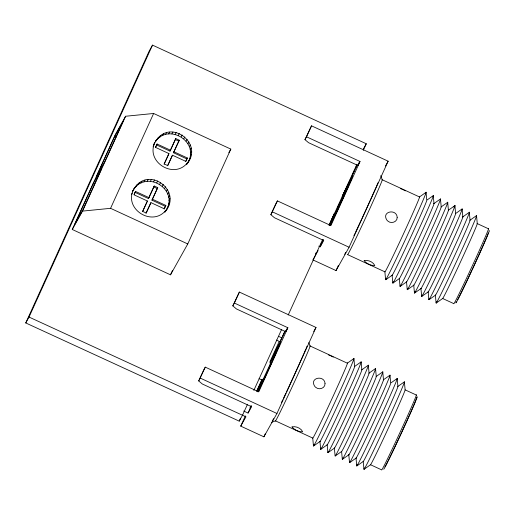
<?xml version="1.0" encoding="UTF-8"?>
<svg xmlns="http://www.w3.org/2000/svg" width="515" height="515" viewBox="0 0 515 515"><rect width="100%" height="100%" fill="white"/><g stroke="black" fill="none" stroke-linecap="round" stroke-linejoin="round"><path stroke-width="0.77" d="M166.609 209.56C178.261 189.346 146.743 169.924 133.784 189.211C147.972 164.774 183.559 190.962 164.819 212.154L167.632 207.719M188.142 162.135C199.794 141.921 168.276 122.499 155.318 141.786C169.506 117.349 205.092 143.537 186.353 164.729L189.166 160.294M132.574 191.342L133.263 190.119C124.102 209.502 152.537 227.012 165.843 210.32M156.348 139.951L153.766 144.535L154.796 142.694C145.636 162.077 174.07 179.587 187.376 162.894M263.197 378.931L262.579 380.534L271.006 362.348L270.092 363.983M335.342 212.689L334.724 214.292L343.151 196.106L342.237 197.741M247.503 404.275L242.501 415.251L239.211 421.135L25.75 322.95L149.228 50.998L152.511 45.12L366.274 143.769L363.275 150.354M25.75 322.95L29.033 317.066L152.511 45.12M72.261 229.478L115.328 134.627L125.596 116.255L153.631 113.474L230.823 149.099L187.756 243.949L170.51 274.823L72.261 229.478L82.529 211.105L125.596 116.255M93.279 183.604L74.823 224.257L83.037 209.554L101.494 168.907L93.279 183.604L94.612 184.428M114.813 136.179L96.357 176.832L104.571 162.128L123.027 121.482L114.813 136.179L116.145 137.003M82.529 211.105L110.564 208.324L153.631 113.474M134.125 194.4L135.561 191.445L148.957 197.625L154.23 186.012L157.738 187.627L151.951 200.161L165.341 206.348L165.856 205.427L152.466 199.247M155.356 147.651L157.094 144.02L170.491 150.2L175.763 138.587L179.272 140.202L173.484 152.736L186.874 158.916L187.389 158.002L173.999 151.822M135.561 191.445L134.029 194.831L147.419 201.011L142.7 211.407L146.209 213.023L150.927 202.633L164.317 208.813L165.856 205.427M157.094 144.02L155.562 147.406L168.952 153.586L164.234 163.982L167.742 165.598L172.461 155.208L185.851 161.388L187.389 158.002M142.501 211.633L147.419 201.011M135.052 192.365L148.442 198.545L154.23 186.012M164.034 164.208L168.952 153.586M156.586 144.94L169.976 151.12L175.763 138.587M146.009 213.255L150.927 202.633M151.951 200.161L157.738 187.627M167.542 165.824L172.461 155.208M173.484 152.736L179.272 140.202M164.111 209.051L165.341 206.348M185.645 161.626L186.874 158.916M170.51 274.823L172.493 270.446M318.746 246.138L320.195 246.807L323.729 240.486L274.463 217.748L270.864 214.703L275.853 203.728L277.43 200.901L330.907 225.576L360.011 161.485L306.534 136.81L304.951 139.636L308.543 142.681L357.809 165.418L360.011 161.485M304.951 139.636L311.517 125.834L388.149 161.195L349.08 247.239L336.038 270.575L312.882 259.888L318.096 250.554M270.864 214.703L277.43 200.901M306.534 136.81L311.517 125.834M243.704 411.041L248.05 413.049L251.584 406.728L202.318 383.99L198.719 380.946L203.708 369.97L205.285 367.144L258.762 391.818L287.866 327.727L234.389 303.052L232.806 305.878L236.398 308.923L285.664 331.66L287.866 327.727M232.806 305.878L239.372 292.076L316.004 327.443L276.935 413.481L263.892 436.817L240.737 426.13L245.372 415.92M198.719 380.946L205.285 367.144M234.389 303.052L239.372 292.076M315.528 254.056L316.191 252.595M320.427 245.43L321.418 243.241M354.841 169.635L352.183 175.486L357.268 165.154M355.505 168.173L356.837 165.244M320.195 246.807L323.517 239.488M357.809 165.418L359.142 162.489M256.631 391.13L261.929 379.465M269.873 361.961L279.143 341.548M249.942 408.015L250.94 405.82M276.426 340.061L280.038 341.728L281.699 338.072M282.362 336.61L284.357 332.22M248.05 413.049L251.372 405.73M280.038 341.728L285.458 330.662M285.664 331.66L286.997 328.731M336.038 270.575L338.355 265.47M263.892 436.817L265.219 433.9M239.211 421.135L240.55 418.206M253.844 390.37L281.531 329.639M288.207 315L322.57 239.63M329.24 224.991L356.934 164.259M337.602 207.59L338.316 206.026M339.05 204.429L339.778 202.865M153.064 146.897L153.747 145.674M157.333 139.353L158.356 137.518M159.747 137.299L160.77 135.464M162.495 135.69L163.519 133.849M131.531 194.322L132.213 193.099M135.799 186.778L136.823 184.943M165.495 134.563L166.519 132.728M138.213 184.724L139.237 182.889M140.962 183.115L141.986 181.274M168.663 133.958L169.686 132.123M143.962 181.988L144.985 180.153M171.907 133.894L172.931 132.059M147.129 181.383L148.153 179.548M175.132 134.364L176.162 132.529M150.374 181.319L151.397 179.484M178.248 135.361L179.278 133.527M169.976 151.12L170.491 150.2M153.599 181.789L154.629 179.954M181.171 136.855L182.194 135.02M156.715 182.786L157.745 180.952M148.442 198.545L148.957 197.625M183.804 138.805L184.827 136.964M159.637 184.28L160.661 182.445M186.076 141.149L187.106 139.314M162.27 186.23L163.294 184.389M187.93 143.827L188.953 141.986M164.543 188.574L165.572 186.739M189.301 146.756L190.325 144.915M166.397 191.252L167.42 189.411M190.151 149.852L191.181 148.017M190.466 153.032L191.49 151.191M167.768 194.181L168.791 192.34M190.228 156.2L191.252 154.358M189.443 159.257L190.473 157.423M168.617 197.277L169.647 195.443M168.933 200.457L169.963 198.616M168.695 203.625L169.718 201.783M167.909 206.682L168.939 204.848M228.866 152.607L230.823 149.099M363.352 148.996L366.274 143.769M385.465 166.004L388.149 161.195M240.737 426.13L245.951 416.796L242.34 415.129M313.706 331.557L316.004 327.443M132.619 191.271L134.814 187.376M419.39 197.007L425.847 192.449A48.243 1.056 -65.2 0 1 405.286 239.758A48.243 1.056 -65.2 0 1 386.005 278.415M427.244 199.878L433.064 195.777A48.243 1.056 -65.2 0 1 412.502 243.086A48.243 1.056 -65.2 0 1 393.215 281.744M441.027 206.991L447.484 202.434A48.243 1.056 -65.2 0 1 426.922 249.743A48.243 1.056 -65.2 0 1 407.642 288.4M455.447 213.648L461.91 209.09A48.243 1.056 -65.2 0 1 441.349 256.399A48.243 1.056 -65.2 0 1 422.062 295.056M469.873 220.304L476.33 215.746A48.243 1.056 -65.2 0 1 455.775 263.056A48.243 1.056 -65.2 0 1 436.488 301.713M385.819 279.697L392.276 275.139M400.239 286.353L406.702 281.795M407.449 289.681L413.912 285.123M414.665 293.009L421.122 288.452M421.875 296.337L428.338 291.78M436.302 302.994L442.758 298.436M354.455 366.577L360.918 362.019A48.243 1.056 -65.2 0 1 340.357 409.328A48.243 1.056 -65.2 0 1 321.07 447.986M361.665 369.905L368.128 365.347A48.243 1.056 -65.2 0 1 347.567 412.657A48.243 1.056 -65.2 0 1 328.287 451.314M368.882 373.233L375.338 368.676A48.243 1.056 -65.2 0 1 356.547 412.167A48.243 1.056 -65.2 0 1 335.091 455.949L334.37 448.056A41.361 0.901 -65.2 0 0 351.249 413.796A41.361 0.901 -65.2 0 0 369.062 373.214L368.341 365.322M383.302 379.89L389.765 375.332A48.243 1.056 -65.2 0 1 369.204 422.641A48.243 1.056 -65.2 0 1 349.917 461.298M391.162 382.761L396.975 378.66A48.243 1.056 -65.2 0 1 376.414 425.969A48.243 1.056 -65.2 0 1 357.133 464.627M397.728 386.546L404.191 381.988A48.243 1.056 -65.2 0 1 383.63 429.298A48.243 1.056 -65.2 0 1 364.343 467.961M313.674 445.939L320.13 441.381M328.094 452.595L334.557 448.037M335.304 455.923L341.767 451.365A41.361 0.901 -65.2 0 0 359.979 413.848A41.361 0.901 -65.2 0 0 376.272 376.542L375.551 368.65M342.52 459.251L348.983 454.694M349.73 462.579L356.193 458.022M364.156 469.236L370.613 464.678M454.7 205.762L448.237 210.32A41.361 0.901 -65.2 0 1 432.124 247.606A41.361 0.901 -65.2 0 1 413.732 285.143L414.453 293.035M393.029 283.025L399.492 278.467M429.085 299.666L435.548 295.108M376.092 376.562L382.555 372.004A48.243 1.056 -65.2 0 1 361.994 419.313A48.243 1.056 -65.2 0 1 342.707 457.97M320.884 449.267L327.347 444.709M356.94 465.908L363.403 461.35M271.508 422.332L275.596 420.826M400.522 188.632L401.005 188.818M328.377 354.874L328.86 355.06M401.5 189.018L402.003 189.23M329.355 355.26L330.36 355.691M402.505 189.449L403 189.674M29.033 317.066L242.501 415.251M488.497 228.795L477.263 223.613L476.549 215.721M175.248 139.501L178.757 141.123M272.448 211.877L349.08 247.239M385.606 279.722L384.885 271.83L347.561 254.603A41.361 0.901 -65.2 0 0 365.953 217.066A41.361 0.901 -65.2 0 0 382.066 179.78M153.715 186.926L157.223 188.548M110.564 208.324L187.756 243.949M347.425 363.23L310.101 346.003L308.846 342.591M404.404 381.963L405.118 389.855L416.352 395.037M278.512 336.308L282.13 337.982M259.064 378.66L262.676 380.327M200.303 378.119L276.935 413.481M313.461 445.964L312.74 438.072L275.416 420.845A41.361 0.901 -65.2 0 0 293.808 383.315A41.361 0.901 -65.2 0 0 309.921 346.022M330.855 355.917L331.345 356.148M404.925 190.627L405.376 190.872M332.78 356.869L333.231 357.114M380.733 175.667L382.246 179.761L419.571 196.988A41.361 0.901 -65.2 0 1 401.758 237.57A41.361 0.901 -65.2 0 1 384.885 271.83M469.332 212.392L470.053 220.285A41.361 0.901 -65.2 0 1 452.247 260.867A41.361 0.901 -65.2 0 1 435.368 295.127L436.089 303.02M462.122 209.064L462.843 216.957M454.912 205.736L455.633 213.628A41.361 0.901 -65.2 0 1 437.821 254.21A41.361 0.901 -65.2 0 1 420.942 288.471L421.663 296.363M447.696 202.408L448.417 210.3M440.486 199.08L441.207 206.972A41.361 0.901 -65.2 0 1 423.394 247.554A41.361 0.901 -65.2 0 1 406.515 281.814L407.236 289.707M433.276 195.751L433.997 203.644M426.06 192.423L426.781 200.316A41.361 0.901 -65.2 0 1 408.974 240.898A41.361 0.901 -65.2 0 1 392.095 275.158L392.816 283.05M428.873 299.691L428.152 291.799A41.361 0.901 -65.2 0 0 446.544 254.262A41.361 0.901 -65.2 0 0 462.657 216.976L469.12 212.418A48.243 1.056 -65.2 0 1 448.559 259.727A48.243 1.056 -65.2 0 1 429.278 298.385M400.026 286.379L399.305 278.486A41.361 0.901 -65.2 0 0 417.697 240.949A41.361 0.901 -65.2 0 0 433.81 203.663L440.274 199.105A48.243 1.056 -65.2 0 1 419.712 246.415A48.243 1.056 -65.2 0 1 400.432 285.072M397.187 378.634L397.908 386.527A41.361 0.901 -65.2 0 1 380.102 427.109A41.361 0.901 -65.2 0 1 363.223 461.369L363.944 469.262M389.977 375.306L390.698 383.199A41.361 0.901 -65.2 0 1 372.886 423.781A41.361 0.901 -65.2 0 1 356.007 458.041L356.728 465.933M382.767 371.978L383.488 379.87A41.361 0.901 -65.2 0 1 365.676 420.452A41.361 0.901 -65.2 0 1 348.797 454.713L349.518 462.605M361.131 361.994L361.852 369.886A41.361 0.901 -65.2 0 1 344.039 410.468A41.361 0.901 -65.2 0 1 327.16 444.728L327.881 452.621M353.914 358.665L354.635 366.558A41.361 0.901 -65.2 0 1 336.829 407.14A41.361 0.901 -65.2 0 1 319.95 441.4L320.671 449.292M341.587 451.385L342.308 459.277M489.076 230.862A39.816 0.869 -65.2 0 1 472.107 269.905A39.816 0.869 -65.2 0 1 456.187 301.809M488.31 228.815A41.361 0.901 -65.2 0 1 472.197 266.101A41.361 0.901 -65.2 0 1 453.805 303.638L442.578 298.455A41.361 0.901 -65.2 0 0 460.97 260.918A41.361 0.901 -65.2 0 0 477.083 223.632M487.872 234.158A37.26 0.811 -65.2 0 1 477.823 257.3M477.502 258.009A37.26 0.811 -65.2 0 1 472.133 269.712M471.792 270.439A37.26 0.811 -65.2 0 1 457.726 299.518M488.014 233.166A37.26 0.811 -65.2 0 1 488.181 233.147M342.366 196.138A32.857 0.715 -65.2 0 1 351.204 179.471A32.857 0.715 -65.2 0 1 330.102 225.609M329.169 225.1A32.857 0.715 -65.2 0 1 334.248 213.725M453.876 207.107A48.243 1.056 -65.2 0 1 435.902 249.254A48.243 1.056 -65.2 0 1 414.852 291.728M377.991 182.754A44.451 0.972 -65.2 0 1 376.356 186.559M376.053 187.26A44.451 0.972 -65.2 0 1 361.916 218.585M361.594 219.281A44.451 0.972 -65.2 0 1 355.55 232.194M354.912 233.54A44.451 0.972 -65.2 0 1 353.927 235.619M345.7 252.414A44.451 0.972 -65.2 0 1 344.683 254.346M403.483 189.906A6.296 0.914 24.6 0 1 404.455 190.383M342.198 196.569A31.312 0.682 -65.2 0 1 350.535 180.894A31.312 0.682 -65.2 0 1 330.224 225.242M329.104 225.364A31.312 0.682 -65.2 0 1 334.467 213.319M416.165 395.056A41.361 0.901 -65.2 0 1 400.052 432.343A41.361 0.901 -65.2 0 1 381.66 469.88L370.433 464.697A41.361 0.901 -65.2 0 0 387.312 430.437A41.361 0.901 -65.2 0 0 405.118 389.855M416.249 398.217A39.816 0.869 -65.2 0 1 402.865 429.845A39.816 0.869 -65.2 0 1 383.714 469.133M415.727 400.4A37.26 0.811 -65.2 0 1 404.05 427.128A37.26 0.811 -65.2 0 1 388.168 460.764M387.84 461.427A37.26 0.811 -65.2 0 1 386.668 463.725M386.256 464.511A37.26 0.811 -65.2 0 1 384.95 466.802M415.869 399.408A37.26 0.811 -65.2 0 1 416.036 399.389M270.221 362.38A32.857 0.715 -65.2 0 1 279.059 345.713A32.857 0.715 -65.2 0 1 257.957 391.851M257.024 391.349A32.857 0.715 -65.2 0 1 262.103 379.967M307.049 346.106A44.451 0.972 -65.2 0 1 306.174 348.211M305.846 348.996A44.451 0.972 -65.2 0 1 304.211 352.801M303.908 353.502A44.451 0.972 -65.2 0 1 286.54 391.78M285.902 393.138A44.451 0.972 -65.2 0 1 283.405 398.436M282.767 399.782A44.451 0.972 -65.2 0 1 281.454 402.543M273.555 418.663A44.451 0.972 -65.2 0 1 272.538 420.588M312.74 438.072A41.361 0.901 -65.2 0 0 331.132 400.535A41.361 0.901 -65.2 0 0 347.245 363.249L353.702 358.691A48.243 1.056 -65.2 0 1 333.147 406A48.243 1.056 -65.2 0 1 313.86 444.657M331.827 356.386A6.296 0.914 24.6 0 1 332.31 356.625M270.053 362.811A31.312 0.682 -65.2 0 1 278.39 347.136A31.312 0.682 -65.2 0 1 258.079 391.484M257.217 391.02A31.312 0.682 -65.2 0 1 262.322 379.561M325.042 383.636C325.28 388.349 318.837 390.344 315.695 387.306A6.058 5.968 34.2 0 1 314.568 386.083C309.296 377.476 324.572 374.766 325.042 383.636M397.187 217.388C397.426 222.107 390.982 224.102 387.84 221.064A6.058 5.968 34.2 0 1 386.714 219.841C381.441 211.227 396.717 208.524 397.187 217.388M292.037 426.935C294.084 429.838 299.099 432.053 302.672 431.84C301.262 428.255 295.707 425.841 292.037 426.935M364.182 260.693C366.229 263.596 371.244 265.811 374.817 265.598C373.407 262.013 367.852 259.599 364.182 260.693"/></g></svg>
